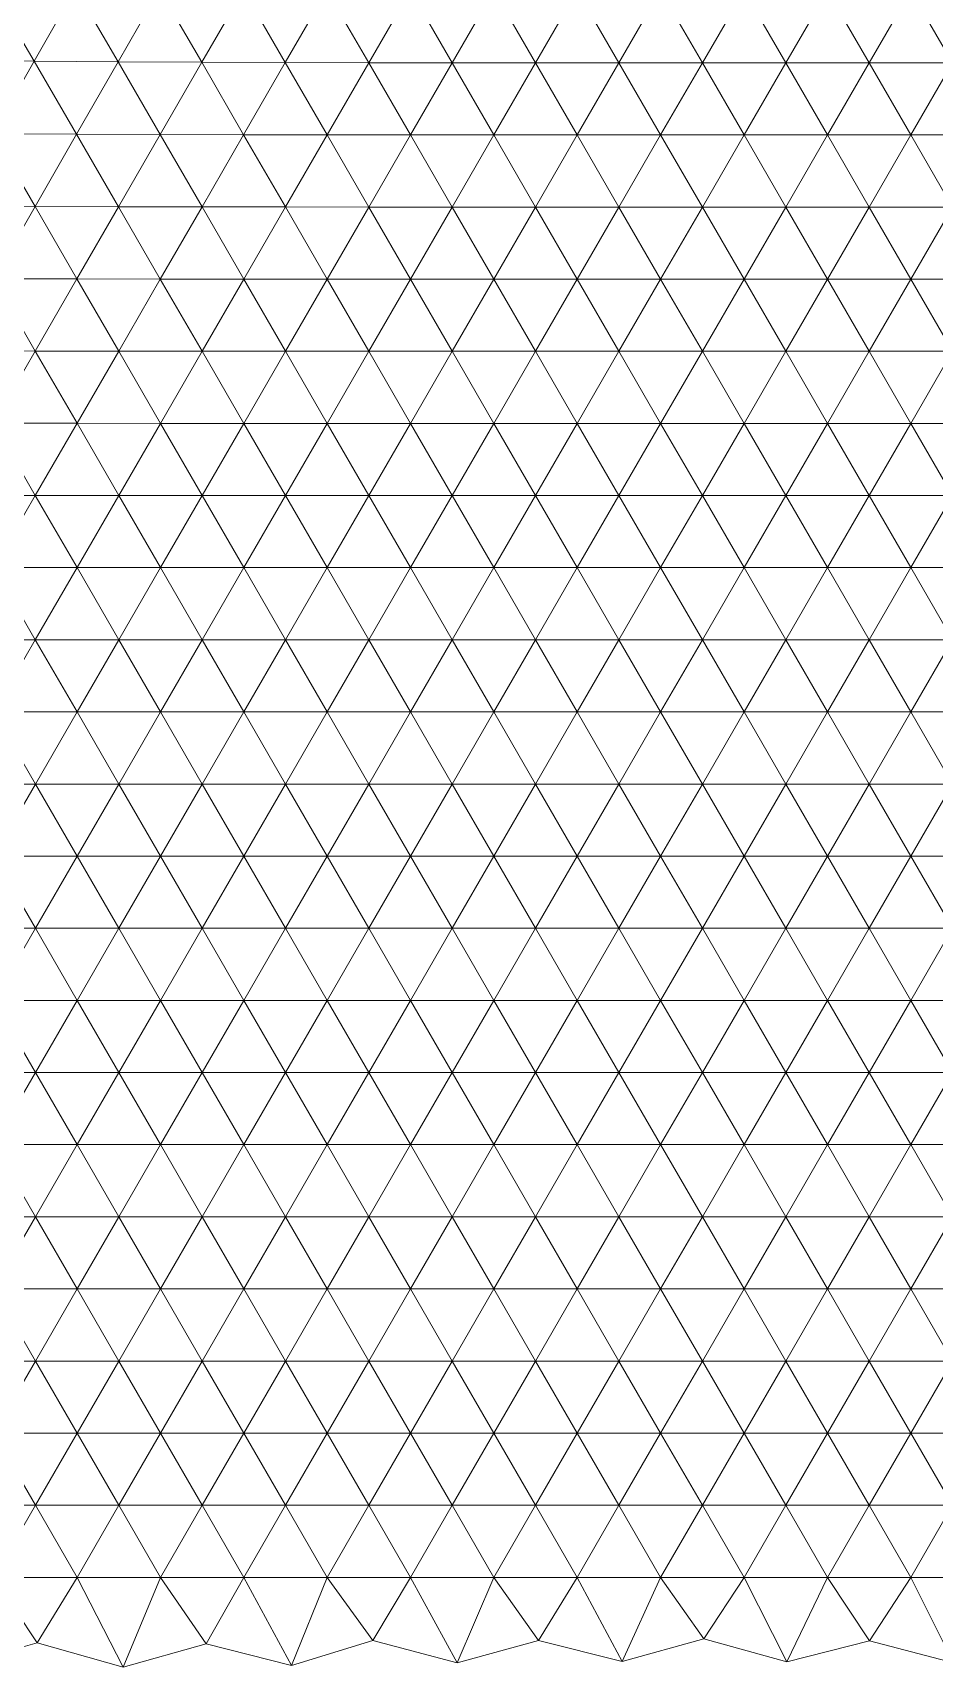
# Model space of a CAD drawing. Extents: x 1.2 to 53.9, y -43.5 to 3.2.
# Drawn here: x 35.909 to 38.075, y -43.475 to -39.549 of the extents above; entities that cross this region are included whole.
import ezdxf

# ---------------------------------------------------------------- set-up
doc = ezdxf.new("R2010")
doc.units = 0
doc.header["$MEASUREMENT"] = 0
doc.layers.add('layer', color=7, linetype='Continuous')

msp = doc.modelspace()

# ---------------------------------------------------------------- linework, layer by layer
at = {"layer": 'layer', "color": 47, "lineweight": 9}
for points in [[(35.7107, -39.6167), (35.9125, -39.6177), (35.8085, -39.4405)], [(35.8085, -39.4405), (35.9125, -39.6177), (36.0118, -39.4433)], [(35.9125, -39.6177), (36.1141, -39.6192), (36.0118, -39.4433)], [(36.0118, -39.4433), (36.1141, -39.6192), (36.2138, -39.4455)], [(36.1141, -39.6192), (36.3151, -39.6203), (36.2138, -39.4455)], [(36.2138, -39.4455), (36.3151, -39.6203), (36.4151, -39.4469)], [(36.3151, -39.6203), (36.5159, -39.621), (36.4151, -39.4469)], [(36.4151, -39.4469), (36.5159, -39.621), (36.616, -39.4477)], [(36.5159, -39.621), (36.7164, -39.6214), (36.616, -39.4477)], [(36.616, -39.4477), (36.7164, -39.6214), (36.8165, -39.4481)], [(36.7164, -39.6214), (36.9168, -39.6216), (36.8165, -39.4481)], [(36.8165, -39.4481), (36.9168, -39.6216), (37.0169, -39.4483)], [(36.9168, -39.6216), (37.1171, -39.6216), (37.0169, -39.4483)], [(37.0169, -39.4483), (37.1171, -39.6216), (37.2173, -39.4484)], [(37.1171, -39.6216), (37.3174, -39.6217), (37.2173, -39.4484)], [(37.2173, -39.4484), (37.3174, -39.6217), (37.4176, -39.4484)], [(37.3174, -39.6217), (37.5177, -39.6217), (37.4176, -39.4484)], [(37.4176, -39.4484), (37.5177, -39.6217), (37.6179, -39.4485)], [(37.5177, -39.6217), (37.718, -39.6217), (37.6179, -39.4485)], [(37.6179, -39.4485), (37.718, -39.6217), (37.8182, -39.4485)], [(37.718, -39.6217), (37.9183, -39.6217), (37.8182, -39.4485)], [(37.8182, -39.4485), (37.9183, -39.6217), (38.0184, -39.4485)], [(37.9183, -39.6217), (38.1186, -39.6217), (38.0184, -39.4485)], [(38.0184, -39.4485), (38.1186, -39.6217), (38.2187, -39.4485)], [(35.7107, -39.6167), (35.8137, -39.7921), (35.9125, -39.6177)], [(35.8137, -39.7921), (36.0145, -39.793), (35.9125, -39.6177)], [(35.9125, -39.6177), (36.0145, -39.793), (36.1141, -39.6192)], [(36.0145, -39.793), (36.2152, -39.7938), (36.1141, -39.6192)], [(36.1141, -39.6192), (36.2152, -39.7938), (36.3151, -39.6203)], [(36.2152, -39.7938), (36.4158, -39.7943), (36.3151, -39.6203)], [(36.3151, -39.6203), (36.4158, -39.7943), (36.5159, -39.621)], [(36.4158, -39.7943), (36.6163, -39.7946), (36.5159, -39.621)], [(36.5159, -39.621), (36.6163, -39.7946), (36.7164, -39.6214)], [(36.6163, -39.7946), (36.8167, -39.7948), (36.7164, -39.6214)], [(36.7164, -39.6214), (36.8167, -39.7948), (36.9168, -39.6216)], [(36.8167, -39.7948), (37.017, -39.7949), (36.9168, -39.6216)], [(36.9168, -39.6216), (37.017, -39.7949), (37.1171, -39.6216)], [(37.017, -39.7949), (37.2173, -39.7949), (37.1171, -39.6216)], [(37.1171, -39.6216), (37.2173, -39.7949), (37.3174, -39.6217)], [(37.2173, -39.7949), (37.4176, -39.7949), (37.3174, -39.6217)], [(37.3174, -39.6217), (37.4176, -39.7949), (37.5177, -39.6217)], [(37.4176, -39.7949), (37.6179, -39.7949), (37.5177, -39.6217)], [(37.5177, -39.6217), (37.6179, -39.7949), (37.718, -39.6217)], [(37.6179, -39.7949), (37.8182, -39.7949), (37.718, -39.6217)], [(37.718, -39.6217), (37.8182, -39.7949), (37.9183, -39.6217)], [(37.8182, -39.7949), (38.0184, -39.7949), (37.9183, -39.6217)], [(37.9183, -39.6217), (38.0184, -39.7949), (38.1186, -39.6217)], [(38.0184, -39.7949), (38.2187, -39.7949), (38.1186, -39.6217)], [(35.7146, -39.9659), (35.9149, -39.9667), (35.8137, -39.7921)], [(35.8137, -39.7921), (35.9149, -39.9667), (36.0145, -39.793)], [(35.9149, -39.9667), (36.1153, -39.9673), (36.0145, -39.793)], [(36.0145, -39.793), (36.1153, -39.9673), (36.2152, -39.7938)], [(36.1153, -39.9673), (36.3158, -39.9677), (36.2152, -39.7938)], [(36.2152, -39.7938), (36.3158, -39.9677), (36.4158, -39.7943)], [(36.3158, -39.9677), (36.5162, -39.9679), (36.4158, -39.7943)], [(36.4158, -39.7943), (36.5162, -39.9679), (36.6163, -39.7946)], [(36.5162, -39.9679), (36.7165, -39.968), (36.6163, -39.7946)], [(36.6163, -39.7946), (36.7165, -39.968), (36.8167, -39.7948)], [(36.7165, -39.968), (36.9169, -39.9681), (36.8167, -39.7948)], [(36.8167, -39.7948), (36.9169, -39.9681), (37.017, -39.7949)], [(36.9169, -39.9681), (37.1172, -39.9681), (37.017, -39.7949)], [(37.017, -39.7949), (37.1172, -39.9681), (37.2173, -39.7949)], [(37.1172, -39.9681), (37.3174, -39.9681), (37.2173, -39.7949)], [(37.2173, -39.7949), (37.3174, -39.9681), (37.4176, -39.7949)], [(37.3174, -39.9681), (37.5177, -39.9681), (37.4176, -39.7949)], [(37.4176, -39.7949), (37.5177, -39.9681), (37.6179, -39.7949)], [(37.5177, -39.9681), (37.718, -39.9681), (37.6179, -39.7949)], [(37.6179, -39.7949), (37.718, -39.9681), (37.8182, -39.7949)], [(37.718, -39.9681), (37.9183, -39.9681), (37.8182, -39.7949)], [(37.8182, -39.7949), (37.9183, -39.9681), (38.0184, -39.7949)], [(37.9183, -39.9681), (38.1186, -39.9681), (38.0184, -39.7949)], [(38.0184, -39.7949), (38.1186, -39.9681), (38.2187, -39.7949)], [(35.7146, -39.9659), (35.8151, -40.1402), (35.9149, -39.9667)], [(35.8151, -40.1402), (36.0154, -40.1407), (35.9149, -39.9667)], [(35.9149, -39.9667), (36.0154, -40.1407), (36.1153, -39.9673)], [(36.0154, -40.1407), (36.2157, -40.141), (36.1153, -39.9673)], [(36.1153, -39.9673), (36.2157, -40.141), (36.3158, -39.9677)], [(36.2157, -40.141), (36.4161, -40.1411), (36.3158, -39.9677)], [(36.3158, -39.9677), (36.4161, -40.1411), (36.5162, -39.9679)], [(36.4161, -40.1411), (36.6164, -40.1412), (36.5162, -39.9679)], [(36.5162, -39.9679), (36.6164, -40.1412), (36.7165, -39.968)], [(36.6164, -40.1412), (36.8167, -40.1413), (36.7165, -39.968)], [(36.7165, -39.968), (36.8167, -40.1413), (36.9169, -39.9681)], [(36.8167, -40.1413), (37.017, -40.1413), (36.9169, -39.9681)], [(36.9169, -39.9681), (37.017, -40.1413), (37.1172, -39.9681)], [(37.017, -40.1413), (37.2173, -40.1413), (37.1172, -39.9681)], [(37.1172, -39.9681), (37.2173, -40.1413), (37.3174, -39.9681)], [(37.2173, -40.1413), (37.4176, -40.1413), (37.3174, -39.9681)], [(37.3174, -39.9681), (37.4176, -40.1413), (37.5177, -39.9681)], [(37.4176, -40.1413), (37.6179, -40.1413), (37.5177, -39.9681)], [(37.5177, -39.9681), (37.6179, -40.1413), (37.718, -39.9681)], [(37.6179, -40.1413), (37.8182, -40.1413), (37.718, -39.9681)], [(37.718, -39.9681), (37.8182, -40.1413), (37.9183, -39.9681)], [(37.8182, -40.1413), (38.0184, -40.1413), (37.9183, -39.9681)], [(37.9183, -39.9681), (38.0184, -40.1413), (38.1186, -39.9681)], [(38.0184, -40.1413), (38.2187, -40.1413), (38.1186, -39.9681)], [(35.715, -40.3136), (35.9154, -40.314), (35.8151, -40.1402)], [(35.8151, -40.1402), (35.9154, -40.314), (36.0154, -40.1407)], [(35.9154, -40.314), (36.1157, -40.3143), (36.0154, -40.1407)], [(36.0154, -40.1407), (36.1157, -40.3143), (36.2157, -40.141)], [(36.1157, -40.3143), (36.316, -40.3144), (36.2157, -40.141)], [(36.2157, -40.141), (36.316, -40.3144), (36.4161, -40.1411)], [(36.316, -40.3144), (36.5163, -40.3145), (36.4161, -40.1411)], [(36.4161, -40.1411), (36.5163, -40.3145), (36.6164, -40.1412)], [(36.5163, -40.3145), (36.7166, -40.3145), (36.6164, -40.1412)], [(36.6164, -40.1412), (36.7166, -40.3145), (36.8167, -40.1413)], [(36.7166, -40.3145), (36.9169, -40.3145), (36.8167, -40.1413)], [(36.8167, -40.1413), (36.9169, -40.3145), (37.017, -40.1413)], [(36.9169, -40.3145), (37.1172, -40.3145), (37.017, -40.1413)], [(37.017, -40.1413), (37.1172, -40.3145), (37.2173, -40.1413)], [(37.1172, -40.3145), (37.3174, -40.3145), (37.2173, -40.1413)], [(37.2173, -40.1413), (37.3174, -40.3145), (37.4176, -40.1413)], [(37.3174, -40.3145), (37.5177, -40.3145), (37.4176, -40.1413)], [(37.4176, -40.1413), (37.5177, -40.3145), (37.6179, -40.1413)], [(37.5177, -40.3145), (37.718, -40.3145), (37.6179, -40.1413)], [(37.6179, -40.1413), (37.718, -40.3145), (37.8182, -40.1413)], [(37.718, -40.3145), (37.9183, -40.3145), (37.8182, -40.1413)], [(37.8182, -40.1413), (37.9183, -40.3145), (38.0184, -40.1413)], [(37.9183, -40.3145), (38.1186, -40.3145), (38.0184, -40.1413)], [(38.0184, -40.1413), (38.1186, -40.3145), (38.2187, -40.1413)], [(35.715, -40.3136), (35.8152, -40.4874), (35.9154, -40.314)], [(35.8152, -40.4874), (36.0156, -40.4875), (35.9154, -40.314)], [(35.9154, -40.314), (36.0156, -40.4875), (36.1157, -40.3143)], [(36.0156, -40.4875), (36.2159, -40.4876), (36.1157, -40.3143)], [(36.1157, -40.3143), (36.2159, -40.4876), (36.316, -40.3144)], [(36.2159, -40.4876), (36.4162, -40.4877), (36.316, -40.3144)], [(36.316, -40.3144), (36.4162, -40.4877), (36.5163, -40.3145)], [(36.4162, -40.4877), (36.6164, -40.4877), (36.5163, -40.3145)], [(36.5163, -40.3145), (36.6164, -40.4877), (36.7166, -40.3145)], [(36.6164, -40.4877), (36.8167, -40.4877), (36.7166, -40.3145)], [(36.7166, -40.3145), (36.8167, -40.4877), (36.9169, -40.3145)], [(36.8167, -40.4877), (37.017, -40.4877), (36.9169, -40.3145)], [(36.9169, -40.3145), (37.017, -40.4877), (37.1172, -40.3145)], [(37.017, -40.4877), (37.2173, -40.4877), (37.1172, -40.3145)], [(37.1172, -40.3145), (37.2173, -40.4877), (37.3174, -40.3145)], [(37.2173, -40.4877), (37.4176, -40.4877), (37.3174, -40.3145)], [(37.3174, -40.3145), (37.4176, -40.4877), (37.5177, -40.3145)], [(37.4176, -40.4877), (37.6179, -40.4877), (37.5177, -40.3145)], [(37.5177, -40.3145), (37.6179, -40.4877), (37.718, -40.3145)], [(37.6179, -40.4877), (37.8182, -40.4877), (37.718, -40.3145)], [(37.718, -40.3145), (37.8182, -40.4877), (37.9183, -40.3145)], [(37.8182, -40.4877), (38.0184, -40.4877), (37.9183, -40.3145)], [(37.9183, -40.3145), (38.0184, -40.4877), (38.1186, -40.3145)], [(38.0184, -40.4877), (38.2187, -40.4877), (38.1186, -40.3145)], [(35.7151, -40.6606), (35.9154, -40.6608), (35.8152, -40.4874)], [(35.8152, -40.4874), (35.9154, -40.6608), (36.0156, -40.4875)], [(35.9154, -40.6608), (36.1157, -40.6609), (36.0156, -40.4875)], [(36.0156, -40.4875), (36.1157, -40.6609), (36.2159, -40.4876)], [(36.1157, -40.6609), (36.316, -40.6609), (36.2159, -40.4876)], [(36.2159, -40.4876), (36.316, -40.6609), (36.4162, -40.4877)], [(36.316, -40.6609), (36.5163, -40.6609), (36.4162, -40.4877)], [(36.4162, -40.4877), (36.5163, -40.6609), (36.6164, -40.4877)], [(36.5163, -40.6609), (36.7166, -40.6609), (36.6164, -40.4877)], [(36.6164, -40.4877), (36.7166, -40.6609), (36.8167, -40.4877)], [(36.7166, -40.6609), (36.9169, -40.6609), (36.8167, -40.4877)], [(36.8167, -40.4877), (36.9169, -40.6609), (37.017, -40.4877)], [(36.9169, -40.6609), (37.1172, -40.6609), (37.017, -40.4877)], [(37.017, -40.4877), (37.1172, -40.6609), (37.2173, -40.4877)], [(37.1172, -40.6609), (37.3174, -40.6609), (37.2173, -40.4877)], [(37.2173, -40.4877), (37.3174, -40.6609), (37.4176, -40.4877)], [(37.3174, -40.6609), (37.5177, -40.6609), (37.4176, -40.4877)], [(37.4176, -40.4877), (37.5177, -40.6609), (37.6179, -40.4877)], [(37.5177, -40.6609), (37.718, -40.6609), (37.6179, -40.4877)], [(37.6179, -40.4877), (37.718, -40.6609), (37.8182, -40.4877)], [(37.718, -40.6609), (37.9183, -40.6609), (37.8182, -40.4877)], [(37.8182, -40.4877), (37.9183, -40.6609), (38.0184, -40.4877)], [(37.9183, -40.6609), (38.1186, -40.6609), (38.0184, -40.4877)], [(38.0184, -40.4877), (38.1186, -40.6609), (38.2187, -40.4877)], [(35.7151, -40.6606), (35.8153, -40.834), (35.9154, -40.6608)], [(35.8153, -40.834), (36.0156, -40.8341), (35.9154, -40.6608)], [(35.9154, -40.6608), (36.0156, -40.8341), (36.1157, -40.6609)], [(36.0156, -40.8341), (36.2159, -40.8341), (36.1157, -40.6609)], [(36.1157, -40.6609), (36.2159, -40.8341), (36.316, -40.6609)], [(36.2159, -40.8341), (36.4162, -40.8341), (36.316, -40.6609)], [(36.316, -40.6609), (36.4162, -40.8341), (36.5163, -40.6609)], [(36.4162, -40.8341), (36.6164, -40.8341), (36.5163, -40.6609)], [(36.5163, -40.6609), (36.6164, -40.8341), (36.7166, -40.6609)], [(36.6164, -40.8341), (36.8167, -40.8341), (36.7166, -40.6609)], [(36.7166, -40.6609), (36.8167, -40.8341), (36.9169, -40.6609)], [(36.8167, -40.8341), (37.017, -40.8341), (36.9169, -40.6609)], [(36.9169, -40.6609), (37.017, -40.8341), (37.1172, -40.6609)], [(37.017, -40.8341), (37.2173, -40.8341), (37.1172, -40.6609)], [(37.1172, -40.6609), (37.2173, -40.8341), (37.3174, -40.6609)], [(37.2173, -40.8341), (37.4176, -40.8341), (37.3174, -40.6609)], [(37.3174, -40.6609), (37.4176, -40.8341), (37.5177, -40.6609)], [(37.4176, -40.8341), (37.6179, -40.8341), (37.5177, -40.6609)], [(37.5177, -40.6609), (37.6179, -40.8341), (37.718, -40.6609)], [(37.6179, -40.8341), (37.8182, -40.8341), (37.718, -40.6609)], [(37.718, -40.6609), (37.8182, -40.8341), (37.9183, -40.6609)], [(37.8182, -40.8341), (38.0184, -40.8341), (37.9183, -40.6609)], [(37.9183, -40.6609), (38.0184, -40.8341), (38.1186, -40.6609)], [(38.0184, -40.8341), (38.2187, -40.8341), (38.1186, -40.6609)], [(35.7151, -41.0073), (35.9154, -41.0073), (35.8153, -40.834)], [(35.8153, -40.834), (35.9154, -41.0073), (36.0156, -40.8341)], [(35.9154, -41.0073), (36.1157, -41.0073), (36.0156, -40.8341)], [(36.0156, -40.8341), (36.1157, -41.0073), (36.2159, -40.8341)], [(36.1157, -41.0073), (36.316, -41.0073), (36.2159, -40.8341)], [(36.2159, -40.8341), (36.316, -41.0073), (36.4162, -40.8341)], [(36.316, -41.0073), (36.5163, -41.0073), (36.4162, -40.8341)], [(36.4162, -40.8341), (36.5163, -41.0073), (36.6164, -40.8341)], [(36.5163, -41.0073), (36.7166, -41.0073), (36.6164, -40.8341)], [(36.6164, -40.8341), (36.7166, -41.0073), (36.8167, -40.8341)], [(36.7166, -41.0073), (36.9169, -41.0073), (36.8167, -40.8341)], [(36.8167, -40.8341), (36.9169, -41.0073), (37.017, -40.8341)], [(36.9169, -41.0073), (37.1172, -41.0073), (37.017, -40.8341)], [(37.017, -40.8341), (37.1172, -41.0073), (37.2173, -40.8341)], [(37.1172, -41.0073), (37.3174, -41.0073), (37.2173, -40.8341)], [(37.2173, -40.8341), (37.3174, -41.0073), (37.4176, -40.8341)], [(37.3174, -41.0073), (37.5177, -41.0073), (37.4176, -40.8341)], [(37.4176, -40.8341), (37.5177, -41.0073), (37.6179, -40.8341)], [(37.5177, -41.0073), (37.718, -41.0073), (37.6179, -40.8341)], [(37.6179, -40.8341), (37.718, -41.0073), (37.8182, -40.8341)], [(37.718, -41.0073), (37.9183, -41.0073), (37.8182, -40.8341)], [(37.8182, -40.8341), (37.9183, -41.0073), (38.0184, -40.8341)], [(37.9183, -41.0073), (38.1186, -41.0073), (38.0184, -40.8341)], [(38.0184, -40.8341), (38.1186, -41.0073), (38.2187, -40.8341)], [(35.7151, -41.0073), (35.8153, -41.1805), (35.9154, -41.0073)], [(35.8153, -41.1805), (36.0156, -41.1805), (35.9154, -41.0073)], [(35.9154, -41.0073), (36.0156, -41.1805), (36.1157, -41.0073)], [(36.0156, -41.1805), (36.2159, -41.1805), (36.1157, -41.0073)], [(36.1157, -41.0073), (36.2159, -41.1805), (36.316, -41.0073)], [(36.2159, -41.1805), (36.4162, -41.1805), (36.316, -41.0073)], [(36.316, -41.0073), (36.4162, -41.1805), (36.5163, -41.0073)], [(36.4162, -41.1805), (36.6165, -41.1805), (36.5163, -41.0073)], [(36.5163, -41.0073), (36.6165, -41.1805), (36.7166, -41.0073)], [(36.6165, -41.1805), (36.8167, -41.1805), (36.7166, -41.0073)], [(36.7166, -41.0073), (36.8167, -41.1805), (36.9169, -41.0073)], [(36.8167, -41.1805), (37.017, -41.1805), (36.9169, -41.0073)], [(36.9169, -41.0073), (37.017, -41.1805), (37.1172, -41.0073)], [(37.017, -41.1805), (37.2173, -41.1805), (37.1172, -41.0073)], [(37.1172, -41.0073), (37.2173, -41.1805), (37.3174, -41.0073)], [(37.2173, -41.1805), (37.4176, -41.1805), (37.3174, -41.0073)], [(37.3174, -41.0073), (37.4176, -41.1805), (37.5177, -41.0073)], [(37.4176, -41.1805), (37.6179, -41.1805), (37.5177, -41.0073)], [(37.5177, -41.0073), (37.6179, -41.1805), (37.718, -41.0073)], [(37.6179, -41.1805), (37.8182, -41.1805), (37.718, -41.0073)], [(37.718, -41.0073), (37.8182, -41.1805), (37.9183, -41.0073)], [(37.8182, -41.1805), (38.0184, -41.1805), (37.9183, -41.0073)], [(37.9183, -41.0073), (38.0184, -41.1805), (38.1186, -41.0073)], [(38.0184, -41.1805), (38.2187, -41.1805), (38.1186, -41.0073)], [(35.7152, -41.3537), (35.9155, -41.3537), (35.8153, -41.1805)], [(35.8153, -41.1805), (35.9155, -41.3537), (36.0156, -41.1805)], [(35.9155, -41.3537), (36.1157, -41.3537), (36.0156, -41.1805)], [(36.0156, -41.1805), (36.1157, -41.3537), (36.2159, -41.1805)], [(36.1157, -41.3537), (36.316, -41.3537), (36.2159, -41.1805)], [(36.2159, -41.1805), (36.316, -41.3537), (36.4162, -41.1805)], [(36.316, -41.3537), (36.5163, -41.3537), (36.4162, -41.1805)], [(36.4162, -41.1805), (36.5163, -41.3537), (36.6165, -41.1805)], [(36.5163, -41.3537), (36.7166, -41.3537), (36.6165, -41.1805)], [(36.6165, -41.1805), (36.7166, -41.3537), (36.8167, -41.1805)], [(36.7166, -41.3537), (36.9169, -41.3537), (36.8167, -41.1805)], [(36.8167, -41.1805), (36.9169, -41.3537), (37.017, -41.1805)], [(36.9169, -41.3537), (37.1172, -41.3537), (37.017, -41.1805)], [(37.017, -41.1805), (37.1172, -41.3537), (37.2173, -41.1805)], [(37.1172, -41.3537), (37.3174, -41.3537), (37.2173, -41.1805)], [(37.2173, -41.1805), (37.3174, -41.3537), (37.4176, -41.1805)], [(37.3174, -41.3537), (37.5177, -41.3537), (37.4176, -41.1805)], [(37.4176, -41.1805), (37.5177, -41.3537), (37.6179, -41.1805)], [(37.5177, -41.3537), (37.718, -41.3537), (37.6179, -41.1805)], [(37.6179, -41.1805), (37.718, -41.3537), (37.8182, -41.1805)], [(37.718, -41.3537), (37.9183, -41.3537), (37.8182, -41.1805)], [(37.8182, -41.1805), (37.9183, -41.3537), (38.0184, -41.1805)], [(37.9183, -41.3537), (38.1186, -41.3537), (38.0184, -41.1805)], [(38.0184, -41.1805), (38.1186, -41.3537), (38.2187, -41.1805)], [(35.7152, -41.3537), (35.8153, -41.5269), (35.9155, -41.3537)], [(35.8153, -41.5269), (36.0156, -41.5269), (35.9155, -41.3537)], [(35.9155, -41.3537), (36.0156, -41.5269), (36.1157, -41.3537)], [(36.0156, -41.5269), (36.2159, -41.5269), (36.1157, -41.3537)], [(36.1157, -41.3537), (36.2159, -41.5269), (36.316, -41.3537)], [(36.2159, -41.5269), (36.4162, -41.5269), (36.316, -41.3537)], [(36.316, -41.3537), (36.4162, -41.5269), (36.5163, -41.3537)], [(36.4162, -41.5269), (36.6165, -41.5269), (36.5163, -41.3537)], [(36.5163, -41.3537), (36.6165, -41.5269), (36.7166, -41.3537)], [(36.6165, -41.5269), (36.8167, -41.5269), (36.7166, -41.3537)], [(36.7166, -41.3537), (36.8167, -41.5269), (36.9169, -41.3537)], [(36.8167, -41.5269), (37.017, -41.5269), (36.9169, -41.3537)], [(36.9169, -41.3537), (37.017, -41.5269), (37.1172, -41.3537)], [(37.017, -41.5269), (37.2173, -41.5269), (37.1172, -41.3537)], [(37.1172, -41.3537), (37.2173, -41.5269), (37.3174, -41.3537)], [(37.2173, -41.5269), (37.4176, -41.5269), (37.3174, -41.3537)], [(37.3174, -41.3537), (37.4176, -41.5269), (37.5177, -41.3537)], [(37.4176, -41.5269), (37.6179, -41.5269), (37.5177, -41.3537)], [(37.5177, -41.3537), (37.6179, -41.5269), (37.718, -41.3537)], [(37.6179, -41.5269), (37.8182, -41.5269), (37.718, -41.3537)], [(37.718, -41.3537), (37.8182, -41.5269), (37.9183, -41.3537)], [(37.8182, -41.5269), (38.0184, -41.5269), (37.9183, -41.3537)], [(37.9183, -41.3537), (38.0184, -41.5269), (38.1186, -41.3537)], [(38.0184, -41.5269), (38.2187, -41.5269), (38.1186, -41.3537)], [(35.7152, -41.7002), (35.9155, -41.7002), (35.8153, -41.5269)], [(35.8153, -41.5269), (35.9155, -41.7002), (36.0156, -41.5269)], [(35.9155, -41.7002), (36.1157, -41.7002), (36.0156, -41.5269)], [(36.0156, -41.5269), (36.1157, -41.7002), (36.2159, -41.5269)], [(36.1157, -41.7002), (36.316, -41.7002), (36.2159, -41.5269)], [(36.2159, -41.5269), (36.316, -41.7002), (36.4162, -41.5269)], [(36.316, -41.7002), (36.5163, -41.7002), (36.4162, -41.5269)], [(36.4162, -41.5269), (36.5163, -41.7002), (36.6165, -41.5269)], [(36.5163, -41.7002), (36.7166, -41.7002), (36.6165, -41.5269)], [(36.6165, -41.5269), (36.7166, -41.7002), (36.8167, -41.5269)], [(36.7166, -41.7002), (36.9169, -41.7002), (36.8167, -41.5269)], [(36.8167, -41.5269), (36.9169, -41.7002), (37.017, -41.5269)], [(36.9169, -41.7002), (37.1172, -41.7002), (37.017, -41.5269)], [(37.017, -41.5269), (37.1172, -41.7002), (37.2173, -41.5269)], [(37.1172, -41.7002), (37.3174, -41.7002), (37.2173, -41.5269)], [(37.2173, -41.5269), (37.3174, -41.7002), (37.4176, -41.5269)], [(37.3174, -41.7002), (37.5177, -41.7002), (37.4176, -41.5269)], [(37.4176, -41.5269), (37.5177, -41.7002), (37.6179, -41.5269)], [(37.5177, -41.7002), (37.718, -41.7002), (37.6179, -41.5269)], [(37.6179, -41.5269), (37.718, -41.7002), (37.8182, -41.5269)], [(37.718, -41.7002), (37.9183, -41.7002), (37.8182, -41.5269)], [(37.8182, -41.5269), (37.9183, -41.7002), (38.0184, -41.5269)], [(37.9183, -41.7002), (38.1186, -41.7002), (38.0184, -41.5269)], [(38.0184, -41.5269), (38.1186, -41.7002), (38.2187, -41.5269)], [(35.7152, -41.7002), (35.8153, -41.8734), (35.9155, -41.7002)], [(35.8153, -41.8734), (36.0156, -41.8734), (35.9155, -41.7002)], [(35.9155, -41.7002), (36.0156, -41.8734), (36.1157, -41.7002)], [(36.0156, -41.8734), (36.2159, -41.8734), (36.1157, -41.7002)], [(36.1157, -41.7002), (36.2159, -41.8734), (36.316, -41.7002)], [(36.2159, -41.8734), (36.4162, -41.8734), (36.316, -41.7002)], [(36.316, -41.7002), (36.4162, -41.8734), (36.5163, -41.7002)], [(36.4162, -41.8734), (36.6165, -41.8734), (36.5163, -41.7002)], [(36.5163, -41.7002), (36.6165, -41.8734), (36.7166, -41.7002)], [(36.6165, -41.8734), (36.8167, -41.8734), (36.7166, -41.7002)], [(36.7166, -41.7002), (36.8167, -41.8734), (36.9169, -41.7002)], [(36.8167, -41.8734), (37.017, -41.8734), (36.9169, -41.7002)], [(36.9169, -41.7002), (37.017, -41.8734), (37.1172, -41.7002)], [(37.017, -41.8734), (37.2173, -41.8734), (37.1172, -41.7002)], [(37.1172, -41.7002), (37.2173, -41.8734), (37.3174, -41.7002)], [(37.2173, -41.8734), (37.4176, -41.8734), (37.3174, -41.7002)], [(37.3174, -41.7002), (37.4176, -41.8734), (37.5177, -41.7002)], [(37.4176, -41.8734), (37.6179, -41.8734), (37.5177, -41.7002)], [(37.5177, -41.7002), (37.6179, -41.8734), (37.718, -41.7002)], [(37.6179, -41.8734), (37.8182, -41.8734), (37.718, -41.7002)], [(37.718, -41.7002), (37.8182, -41.8734), (37.9183, -41.7002)], [(37.8182, -41.8734), (38.0184, -41.8734), (37.9183, -41.7002)], [(37.9183, -41.7002), (38.0184, -41.8734), (38.1186, -41.7002)], [(38.0184, -41.8734), (38.2187, -41.8734), (38.1186, -41.7002)], [(35.7152, -42.0466), (35.9155, -42.0466), (35.8153, -41.8734)], [(35.8153, -41.8734), (35.9155, -42.0466), (36.0156, -41.8734)], [(35.9155, -42.0466), (36.1157, -42.0466), (36.0156, -41.8734)], [(36.0156, -41.8734), (36.1157, -42.0466), (36.2159, -41.8734)], [(36.1157, -42.0466), (36.316, -42.0466), (36.2159, -41.8734)], [(36.2159, -41.8734), (36.316, -42.0466), (36.4162, -41.8734)], [(36.316, -42.0466), (36.5163, -42.0466), (36.4162, -41.8734)], [(36.4162, -41.8734), (36.5163, -42.0466), (36.6165, -41.8734)], [(36.5163, -42.0466), (36.7166, -42.0466), (36.6165, -41.8734)], [(36.6165, -41.8734), (36.7166, -42.0466), (36.8167, -41.8734)], [(36.7166, -42.0466), (36.9169, -42.0466), (36.8167, -41.8734)], [(36.8167, -41.8734), (36.9169, -42.0466), (37.017, -41.8734)], [(36.9169, -42.0466), (37.1172, -42.0466), (37.017, -41.8734)], [(37.017, -41.8734), (37.1172, -42.0466), (37.2173, -41.8734)], [(37.1172, -42.0466), (37.3174, -42.0466), (37.2173, -41.8734)], [(37.2173, -41.8734), (37.3174, -42.0466), (37.4176, -41.8734)], [(37.3174, -42.0466), (37.5177, -42.0466), (37.4176, -41.8734)], [(37.4176, -41.8734), (37.5177, -42.0466), (37.6179, -41.8734)], [(37.5177, -42.0466), (37.718, -42.0466), (37.6179, -41.8734)], [(37.6179, -41.8734), (37.718, -42.0466), (37.8182, -41.8734)], [(37.718, -42.0466), (37.9183, -42.0466), (37.8182, -41.8734)], [(37.8182, -41.8734), (37.9183, -42.0466), (38.0184, -41.8734)], [(37.9183, -42.0466), (38.1186, -42.0466), (38.0184, -41.8734)], [(38.0184, -41.8734), (38.1186, -42.0466), (38.2187, -41.8734)], [(35.7152, -42.0466), (35.8153, -42.2198), (35.9155, -42.0466)], [(35.8153, -42.2198), (36.0156, -42.2198), (35.9155, -42.0466)], [(35.9155, -42.0466), (36.0156, -42.2198), (36.1157, -42.0466)], [(36.0156, -42.2198), (36.2159, -42.2198), (36.1157, -42.0466)], [(36.1157, -42.0466), (36.2159, -42.2198), (36.316, -42.0466)], [(36.2159, -42.2198), (36.4162, -42.2198), (36.316, -42.0466)], [(36.316, -42.0466), (36.4162, -42.2198), (36.5163, -42.0466)], [(36.4162, -42.2198), (36.6165, -42.2198), (36.5163, -42.0466)], [(36.5163, -42.0466), (36.6165, -42.2198), (36.7166, -42.0466)], [(36.6165, -42.2198), (36.8167, -42.2198), (36.7166, -42.0466)], [(36.7166, -42.0466), (36.8167, -42.2198), (36.9169, -42.0466)], [(36.8167, -42.2198), (37.017, -42.2198), (36.9169, -42.0466)], [(36.9169, -42.0466), (37.017, -42.2198), (37.1172, -42.0466)], [(37.017, -42.2198), (37.2173, -42.2198), (37.1172, -42.0466)], [(37.1172, -42.0466), (37.2173, -42.2198), (37.3174, -42.0466)], [(37.2173, -42.2198), (37.4176, -42.2198), (37.3174, -42.0466)], [(37.3174, -42.0466), (37.4176, -42.2198), (37.5177, -42.0466)], [(37.4176, -42.2198), (37.6179, -42.2198), (37.5177, -42.0466)], [(37.5177, -42.0466), (37.6179, -42.2198), (37.718, -42.0466)], [(37.6179, -42.2198), (37.8182, -42.2198), (37.718, -42.0466)], [(37.718, -42.0466), (37.8182, -42.2198), (37.9183, -42.0466)], [(37.8182, -42.2198), (38.0184, -42.2198), (37.9183, -42.0466)], [(37.9183, -42.0466), (38.0184, -42.2198), (38.1186, -42.0466)], [(38.0184, -42.2198), (38.2187, -42.2198), (38.1186, -42.0466)], [(35.7152, -42.393), (35.9155, -42.393), (35.8153, -42.2198)], [(35.8153, -42.2198), (35.9155, -42.393), (36.0156, -42.2198)], [(35.9155, -42.393), (36.1157, -42.393), (36.0156, -42.2198)], [(36.0156, -42.2198), (36.1157, -42.393), (36.2159, -42.2198)], [(36.1157, -42.393), (36.316, -42.393), (36.2159, -42.2198)], [(36.2159, -42.2198), (36.316, -42.393), (36.4162, -42.2198)], [(36.316, -42.393), (36.5163, -42.393), (36.4162, -42.2198)], [(36.4162, -42.2198), (36.5163, -42.393), (36.6165, -42.2198)], [(36.5163, -42.393), (36.7166, -42.393), (36.6165, -42.2198)], [(36.6165, -42.2198), (36.7166, -42.393), (36.8167, -42.2198)], [(36.7166, -42.393), (36.9169, -42.393), (36.8167, -42.2198)], [(36.8167, -42.2198), (36.9169, -42.393), (37.017, -42.2198)], [(36.9169, -42.393), (37.1172, -42.393), (37.017, -42.2198)], [(37.017, -42.2198), (37.1172, -42.393), (37.2173, -42.2198)], [(37.1172, -42.393), (37.3174, -42.393), (37.2173, -42.2198)], [(37.2173, -42.2198), (37.3174, -42.393), (37.4176, -42.2198)], [(37.3174, -42.393), (37.5177, -42.393), (37.4176, -42.2198)], [(37.4176, -42.2198), (37.5177, -42.393), (37.6179, -42.2198)], [(37.5177, -42.393), (37.718, -42.393), (37.6179, -42.2198)], [(37.6179, -42.2198), (37.718, -42.393), (37.8182, -42.2198)], [(37.718, -42.393), (37.9183, -42.393), (37.8182, -42.2198)], [(37.8182, -42.2198), (37.9183, -42.393), (38.0184, -42.2198)], [(37.9183, -42.393), (38.1186, -42.393), (38.0184, -42.2198)], [(38.0184, -42.2198), (38.1186, -42.393), (38.2187, -42.2198)], [(35.7152, -42.393), (35.8153, -42.5662), (35.9155, -42.393)], [(35.8153, -42.5662), (36.0156, -42.5662), (35.9155, -42.393)], [(35.9155, -42.393), (36.0156, -42.5662), (36.1157, -42.393)], [(36.0156, -42.5662), (36.2159, -42.5662), (36.1157, -42.393)], [(36.1157, -42.393), (36.2159, -42.5662), (36.316, -42.393)], [(36.2159, -42.5662), (36.4162, -42.5662), (36.316, -42.393)], [(36.316, -42.393), (36.4162, -42.5662), (36.5163, -42.393)], [(36.4162, -42.5662), (36.6165, -42.5662), (36.5163, -42.393)], [(36.5163, -42.393), (36.6165, -42.5662), (36.7166, -42.393)], [(36.6165, -42.5662), (36.8167, -42.5662), (36.7166, -42.393)], [(36.7166, -42.393), (36.8167, -42.5662), (36.9169, -42.393)], [(36.8167, -42.5662), (37.017, -42.5662), (36.9169, -42.393)], [(36.9169, -42.393), (37.017, -42.5662), (37.1172, -42.393)], [(37.017, -42.5662), (37.2173, -42.5662), (37.1172, -42.393)], [(37.1172, -42.393), (37.2173, -42.5662), (37.3174, -42.393)], [(37.2173, -42.5662), (37.4176, -42.5662), (37.3174, -42.393)], [(37.3174, -42.393), (37.4176, -42.5662), (37.5177, -42.393)], [(37.4176, -42.5662), (37.6179, -42.5662), (37.5177, -42.393)], [(37.5177, -42.393), (37.6179, -42.5662), (37.718, -42.393)], [(37.6179, -42.5662), (37.8182, -42.5662), (37.718, -42.393)], [(37.718, -42.393), (37.8182, -42.5662), (37.9183, -42.393)], [(37.8182, -42.5662), (38.0184, -42.5662), (37.9183, -42.393)], [(37.9183, -42.393), (38.0184, -42.5662), (38.1186, -42.393)], [(38.0184, -42.5662), (38.2187, -42.5662), (38.1186, -42.393)], [(35.7152, -42.7394), (35.9155, -42.7394), (35.8153, -42.5662)], [(35.8153, -42.5662), (35.9155, -42.7394), (36.0156, -42.5662)], [(35.9155, -42.7394), (36.1157, -42.7394), (36.0156, -42.5662)], [(36.0156, -42.5662), (36.1157, -42.7394), (36.2159, -42.5662)], [(36.1157, -42.7394), (36.316, -42.7394), (36.2159, -42.5662)], [(36.2159, -42.5662), (36.316, -42.7394), (36.4162, -42.5662)], [(36.316, -42.7394), (36.5163, -42.7394), (36.4162, -42.5662)], [(36.4162, -42.5662), (36.5163, -42.7394), (36.6165, -42.5662)], [(36.5163, -42.7394), (36.7166, -42.7394), (36.6165, -42.5662)], [(36.6165, -42.5662), (36.7166, -42.7394), (36.8167, -42.5662)], [(36.7166, -42.7394), (36.9169, -42.7394), (36.8167, -42.5662)], [(36.8167, -42.5662), (36.9169, -42.7394), (37.017, -42.5662)], [(36.9169, -42.7394), (37.1172, -42.7394), (37.017, -42.5662)], [(37.017, -42.5662), (37.1172, -42.7394), (37.2173, -42.5662)], [(37.1172, -42.7394), (37.3174, -42.7394), (37.2173, -42.5662)], [(37.2173, -42.5662), (37.3174, -42.7394), (37.4176, -42.5662)], [(37.3174, -42.7394), (37.5177, -42.7394), (37.4176, -42.5662)], [(37.4176, -42.5662), (37.5177, -42.7394), (37.6179, -42.5662)], [(37.5177, -42.7394), (37.718, -42.7394), (37.6179, -42.5662)], [(37.6179, -42.5662), (37.718, -42.7394), (37.8182, -42.5662)], [(37.718, -42.7394), (37.9183, -42.7394), (37.8182, -42.5662)], [(37.8182, -42.5662), (37.9183, -42.7394), (38.0184, -42.5662)], [(37.9183, -42.7394), (38.1186, -42.7394), (38.0184, -42.5662)], [(38.0184, -42.5662), (38.1186, -42.7394), (38.2187, -42.5662)], [(35.7152, -42.7394), (35.8153, -42.9126), (35.9155, -42.7394)], [(35.8153, -42.9126), (36.0156, -42.9126), (35.9155, -42.7394)], [(35.9155, -42.7394), (36.0156, -42.9126), (36.1157, -42.7394)], [(36.0156, -42.9126), (36.2159, -42.9126), (36.1157, -42.7394)], [(36.1157, -42.7394), (36.2159, -42.9126), (36.316, -42.7394)], [(36.2159, -42.9126), (36.4162, -42.9126), (36.316, -42.7394)], [(36.316, -42.7394), (36.4162, -42.9126), (36.5163, -42.7394)], [(36.4162, -42.9126), (36.6165, -42.9126), (36.5163, -42.7394)], [(36.5163, -42.7394), (36.6165, -42.9126), (36.7166, -42.7394)], [(36.6165, -42.9126), (36.8167, -42.9126), (36.7166, -42.7394)], [(36.7166, -42.7394), (36.8167, -42.9126), (36.9169, -42.7394)], [(36.8167, -42.9126), (37.017, -42.9126), (36.9169, -42.7394)], [(36.9169, -42.7394), (37.017, -42.9126), (37.1172, -42.7394)], [(37.017, -42.9126), (37.2173, -42.9126), (37.1172, -42.7394)], [(37.1172, -42.7394), (37.2173, -42.9126), (37.3174, -42.7394)], [(37.2173, -42.9126), (37.4176, -42.9126), (37.3174, -42.7394)], [(37.3174, -42.7394), (37.4176, -42.9126), (37.5177, -42.7394)], [(37.4176, -42.9126), (37.6179, -42.9126), (37.5177, -42.7394)], [(37.5177, -42.7394), (37.6179, -42.9126), (37.718, -42.7394)], [(37.6179, -42.9126), (37.8182, -42.9126), (37.718, -42.7394)], [(37.718, -42.7394), (37.8182, -42.9126), (37.9183, -42.7394)], [(37.8182, -42.9126), (38.0184, -42.9126), (37.9183, -42.7394)], [(37.9183, -42.7394), (38.0184, -42.9126), (38.1186, -42.7394)], [(38.0184, -42.9126), (38.2187, -42.9126), (38.1186, -42.7394)], [(35.7152, -43.0858), (35.9155, -43.0858), (35.8153, -42.9126)], [(35.8153, -42.9126), (35.9155, -43.0858), (36.0156, -42.9126)], [(35.9155, -43.0858), (36.1157, -43.0858), (36.0156, -42.9126)], [(36.0156, -42.9126), (36.1157, -43.0858), (36.2159, -42.9126)], [(36.1157, -43.0858), (36.316, -43.0858), (36.2159, -42.9126)], [(36.2159, -42.9126), (36.316, -43.0858), (36.4162, -42.9126)], [(36.316, -43.0858), (36.5163, -43.0858), (36.4162, -42.9126)], [(36.4162, -42.9126), (36.5163, -43.0858), (36.6165, -42.9126)], [(36.5163, -43.0858), (36.7166, -43.0858), (36.6165, -42.9126)], [(36.6165, -42.9126), (36.7166, -43.0858), (36.8167, -42.9126)], [(36.7166, -43.0858), (36.9169, -43.0858), (36.8167, -42.9126)], [(36.8167, -42.9126), (36.9169, -43.0858), (37.017, -42.9126)], [(36.9169, -43.0858), (37.1172, -43.0858), (37.017, -42.9126)], [(37.017, -42.9126), (37.1172, -43.0858), (37.2173, -42.9126)], [(37.1172, -43.0858), (37.3174, -43.0858), (37.2173, -42.9126)], [(37.2173, -42.9126), (37.3174, -43.0858), (37.4176, -42.9126)], [(37.3174, -43.0858), (37.5177, -43.0858), (37.4176, -42.9126)], [(37.4176, -42.9126), (37.5177, -43.0858), (37.6179, -42.9126)], [(37.5177, -43.0858), (37.718, -43.0858), (37.6179, -42.9126)], [(37.6179, -42.9126), (37.718, -43.0858), (37.8182, -42.9126)], [(37.718, -43.0858), (37.9183, -43.0858), (37.8182, -42.9126)], [(37.8182, -42.9126), (37.9183, -43.0858), (38.0184, -42.9126)], [(37.9183, -43.0858), (38.1186, -43.0858), (38.0184, -42.9126)], [(38.0184, -42.9126), (38.1186, -43.0858), (38.2187, -42.9126)], [(35.7152, -43.0858), (35.8153, -43.259), (35.9155, -43.0858)], [(35.8153, -43.259), (36.0156, -43.259), (35.9155, -43.0858)], [(35.9155, -43.0858), (36.0156, -43.259), (36.1157, -43.0858)], [(36.0156, -43.259), (36.2159, -43.259), (36.1157, -43.0858)], [(36.1157, -43.0858), (36.2159, -43.259), (36.316, -43.0858)], [(36.2159, -43.259), (36.4162, -43.259), (36.316, -43.0858)], [(36.316, -43.0858), (36.4162, -43.259), (36.5163, -43.0858)], [(36.4162, -43.259), (36.6165, -43.259), (36.5163, -43.0858)], [(36.5163, -43.0858), (36.6165, -43.259), (36.7166, -43.0858)], [(36.6165, -43.259), (36.8167, -43.259), (36.7166, -43.0858)], [(36.7166, -43.0858), (36.8167, -43.259), (36.9169, -43.0858)], [(36.8167, -43.259), (37.017, -43.259), (36.9169, -43.0858)], [(36.9169, -43.0858), (37.017, -43.259), (37.1172, -43.0858)], [(37.017, -43.259), (37.2173, -43.259), (37.1172, -43.0858)], [(37.1172, -43.0858), (37.2173, -43.259), (37.3174, -43.0858)], [(37.2173, -43.259), (37.4176, -43.259), (37.3174, -43.0858)], [(37.3174, -43.0858), (37.4176, -43.259), (37.5177, -43.0858)], [(37.4176, -43.259), (37.6179, -43.259), (37.5177, -43.0858)], [(37.5177, -43.0858), (37.6179, -43.259), (37.718, -43.0858)], [(37.6179, -43.259), (37.8182, -43.259), (37.718, -43.0858)], [(37.718, -43.0858), (37.8182, -43.259), (37.9183, -43.0858)], [(37.8182, -43.259), (38.0184, -43.259), (37.9183, -43.0858)], [(37.9183, -43.0858), (38.0184, -43.259), (38.1186, -43.0858)], [(38.0184, -43.259), (38.2187, -43.259), (38.1186, -43.0858)], [(35.92, -43.416), (35.8153, -43.259), (35.7176, -43.4737)], [(36.0156, -43.259), (35.8153, -43.259), (35.92, -43.416)], [(36.1268, -43.4749), (36.0156, -43.259), (35.92, -43.416)], [(36.2159, -43.259), (36.0156, -43.259), (36.1268, -43.4749)], [(36.3257, -43.4186), (36.2159, -43.259), (36.1268, -43.4749)], [(36.4162, -43.259), (36.2159, -43.259), (36.3257, -43.4186)], [(36.5305, -43.4703), (36.4162, -43.259), (36.3257, -43.4186)], [(36.6165, -43.259), (36.4162, -43.259), (36.5305, -43.4703)], [(36.7258, -43.4104), (36.6165, -43.259), (36.5305, -43.4703)], [(36.8167, -43.259), (36.6165, -43.259), (36.7258, -43.4104)], [(36.9287, -43.4638), (36.8167, -43.259), (36.7258, -43.4104)], [(37.017, -43.259), (36.8167, -43.259), (36.9287, -43.4638)], [(37.1244, -43.4106), (37.017, -43.259), (36.9287, -43.4638)], [(37.2173, -43.259), (37.017, -43.259), (37.1244, -43.4106)], [(37.3251, -43.4608), (37.2173, -43.259), (37.1244, -43.4106)], [(37.4176, -43.259), (37.2173, -43.259), (37.3251, -43.4608)], [(37.5213, -43.4062), (37.4176, -43.259), (37.3251, -43.4608)], [(37.6179, -43.259), (37.4176, -43.259), (37.5213, -43.4062)], [(37.7208, -43.4616), (37.6179, -43.259), (37.5213, -43.4062)], [(37.8182, -43.259), (37.6179, -43.259), (37.7208, -43.4616)], [(37.9196, -43.4113), (37.8182, -43.259), (37.7208, -43.4616)], [(38.0184, -43.259), (37.8182, -43.259), (37.9196, -43.4113)], [(38.1207, -43.4645), (38.0184, -43.259), (37.9196, -43.4113)], [(38.2187, -43.259), (38.0184, -43.259), (38.1207, -43.4645)]]:
    msp.add_3dface(points, dxfattribs=at)

doc.saveas('drawing.dxf')
